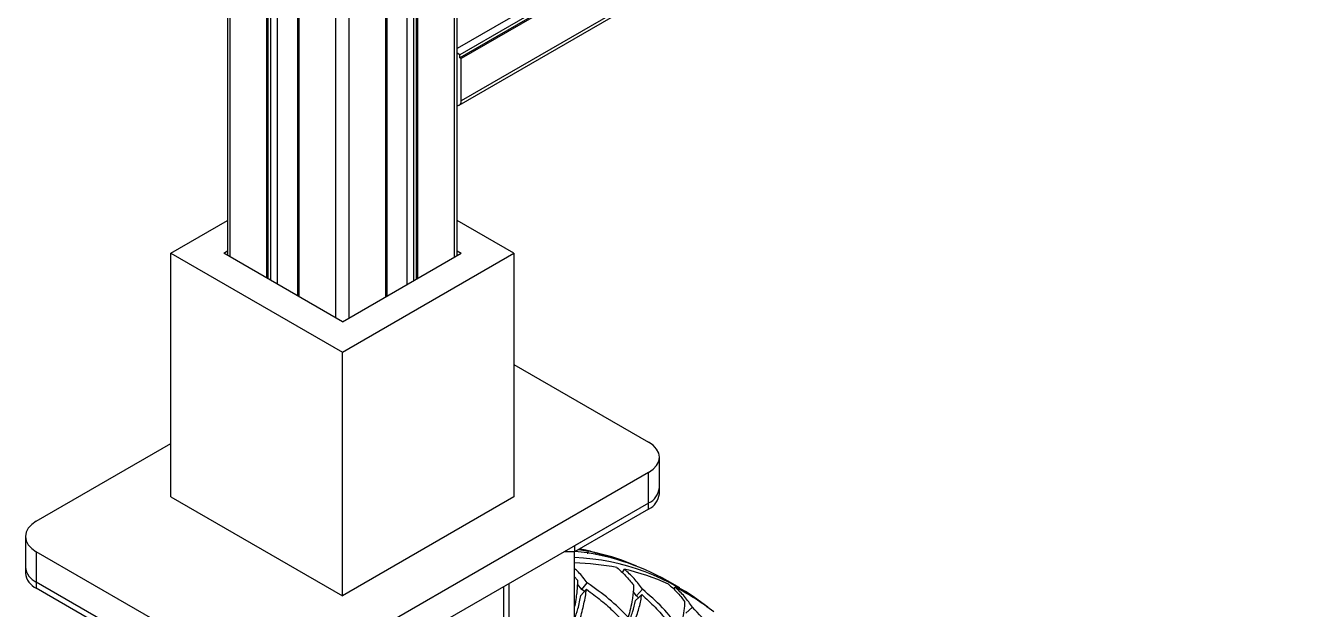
# Model space of a CAD drawing. Header units: millimetres. Extents: x 0 to 597, y 0 to 420.
# Drawn here: x 341.68 to 364.35, y 96.77 to 107.21 of the extents above; entities that cross this region are included whole.
import ezdxf

# ---------------------------------------------------------------- set-up
doc = ezdxf.new("R2010")
doc.units = ezdxf.units.MM

msp = doc.modelspace()

# ---------------------------------------------------------------- linework, layer by layer
at = {"color": 7, "linetype": 'Continuous', "lineweight": 25}
for p, q in [((345.287, 154.445), (345.287, 103.099)), ((345.991, 102.693), (345.991, 153.999)), ((346.015, 102.679), (346.015, 153.985)), ((346.062, 102.652), (346.062, 153.958)), ((346.18, 102.584), (346.18, 153.89)), ((346.542, 102.375), (346.542, 153.681)), ((346.566, 102.361), (346.566, 153.667)), ((349.391, 103.099), (349.391, 133.076)), ((348.664, 102.679), (348.664, 132.656)), ((348.687, 102.693), (348.687, 132.67)), ((348.499, 102.584), (348.499, 132.561)), ((348.617, 102.652), (348.617, 132.629)), ((348.112, 102.361), (348.112, 132.338)), ((348.136, 102.375), (348.136, 132.351)), ((386.522, 128.231), (349.391, 106.796)), ((386.64, 128.163), (349.437, 106.686)), ((386.687, 128.136), (349.437, 106.631)), ((386.711, 128.122), (349.46, 106.618)), ((349.426, 105.785), (387.415, 127.715)), ((349.437, 106.686), (349.391, 106.712)), ((349.437, 106.631), (349.437, 106.686)), ((349.46, 106.618), (349.437, 106.631)), ((349.46, 105.861), (349.46, 106.618)), ((344.275, 103.139), (345.287, 103.723)), ((350.403, 103.139), (349.391, 103.723)), ((345.218, 103.139), (345.287, 103.179)), ((349.391, 103.179), (349.46, 103.139)), ((344.275, 98.784), (344.275, 103.139)), ((344.275, 103.139), (347.339, 101.37)), ((347.339, 101.915), (345.218, 103.139)), ((347.339, 101.37), (350.403, 103.139)), ((347.339, 101.915), (349.46, 103.139)), ((350.403, 103.139), (350.403, 98.784)), ((347.339, 97.016), (347.339, 101.37)), ((350.403, 101.152), (352.807, 99.764)), ((341.871, 98.349), (344.275, 99.737)), ((353.003, 98.948), (353.003, 99.492)), ((352.807, 99.22), (346.585, 95.628)), ((352.807, 98.675), (352.807, 99.22)), ((353.003, 98.839), (353.003, 98.948)), ((344.275, 98.784), (347.339, 97.016)), ((352.807, 98.675), (346.585, 95.083)), ((350.403, 98.784), (347.339, 97.016)), ((352.807, 98.675), (351.488, 97.913)), ((352.807, 98.567), (352.807, 98.675)), ((352.807, 98.567), (351.488, 97.805)), ((341.676, 98.077), (341.676, 97.533)), ((345.642, 95.628), (341.871, 97.805)), ((341.871, 97.805), (341.871, 97.26)), ((351.488, 97.805), (351.299, 97.805)), ((351.488, 97.913), (351.488, 97.805)), ((351.488, 95.477), (351.488, 97.805)), ((351.738, 97.813), (351.58, 97.858)), ((352.333, 97.65), (351.671, 97.84)), ((351.725, 97.77), (351.738, 97.813)), ((351.863, 97.756), (351.872, 97.785)), ((341.676, 97.533), (341.676, 97.424)), ((351.488, 97.357), (351.541, 97.298)), ((352.34, 97.431), (352.377, 97.493)), ((353.365, 97.157), (353.146, 97.283)), ((345.642, 95.083), (341.871, 97.26)), ((341.871, 97.26), (341.871, 97.151)), ((345.642, 94.974), (341.871, 97.151)), ((351.618, 97.131), (351.538, 97.228)), ((351.701, 97.133), (351.601, 97.025)), ((351.618, 97.131), (351.714, 97.247)), ((351.667, 97.096), (351.618, 97.131)), ((352.591, 97.019), (352.534, 97.092)), ((352.591, 97.019), (352.7, 97.133)), ((353.259, 97.136), (353.283, 97.17)), ((352.631, 96.983), (352.591, 97.019)), ((353.473, 96.704), (353.595, 96.814))]:
    msp.add_line(p, q, dxfattribs=at)
at = {"color": 8, "linetype": 'Continuous', "lineweight": 25}
for p, q in [((345.336, 103.071), (345.336, 154.377)), ((347.221, 101.983), (347.221, 153.289)), ((349.343, 103.071), (349.343, 133.048)), ((347.457, 101.983), (347.457, 131.96)), ((387.366, 127.744), (349.46, 105.861)), ((350.223, 86.275), (350.223, 97.183)), ((350.317, 86.992), (350.317, 97.238))]:
    msp.add_line(p, q, dxfattribs=at)
at = {"color": 7, "linetype": 'Continuous', "lineweight": 25, "flags": 128}
for points in [[(352.807, 99.22), (352.89, 99.278), (352.952, 99.345), (352.99, 99.417), (353.003, 99.492), (352.99, 99.567), (352.952, 99.639), (352.89, 99.706), (352.807, 99.764)], [(341.871, 98.349), (341.788, 98.291), (341.726, 98.224), (341.688, 98.152), (341.676, 98.077), (341.688, 98.002), (341.726, 97.93), (341.788, 97.863), (341.871, 97.805)], [(351.557, 97.845), (351.633, 97.832), (351.738, 97.813)], [(352.689, 97.038), (352.633, 96.985), (352.576, 96.931)]]:
    msp.add_lwpolyline(points, dxfattribs=at)
at = {"color": 7, "linetype": 'Continuous', "lineweight": 25}
for centre, radius, start, end in [((349.39, 105.849), 0.0719, 271.4663, 9.7117), ((352.669, 98.981), 0.335, 294.3762, 354.3048), ((352.669, 98.872), 0.335, 294.3762, 354.3048), ((351.07, 93.629), 4.203, 60.4032, 84.182), ((350.956, 93.778), 4.11, 66.4365, 77.1289), ((342.009, 97.566), 0.335, 185.6965, 245.6245), ((351.298, 93.569), 4.137, 51.6549, 87.3783), ((351.347, 92.922), 4.686, 78.9697, 88.2784), ((342.009, 97.457), 0.335, 185.6965, 245.6245), ((351.463, 93.494), 4.102, 65.5188, 77.1342), ((351.52, 93.631), 3.953, 51.6189, 63.5238)]:
    msp.add_arc(centre, radius, start, end, dxfattribs=at)
for points, knots in [([(351.613, 97.848), (351.626, 97.847), (351.714, 97.838), (351.799, 97.809), (351.872, 97.785)], [0, 0, 0, 0, 0.142914, 1, 1, 1, 1]), ([(351.714, 97.247), (351.663, 97.315), (351.593, 97.408), (351.51, 97.483), (351.488, 97.504)], [0, 0, 0, 0, 0.722788, 1, 1, 1, 1]), ([(352.243, 97.521), (352.296, 97.475), (352.402, 97.382), (352.494, 97.268), (352.54, 97.211)], [0, 0, 0, 0, 0.500363, 1, 1, 1, 1]), ([(351.541, 97.298), (351.54, 97.275), (351.538, 97.231), (351.534, 97.165), (351.528, 97.102), (351.521, 97.044), (351.51, 96.955), (351.497, 96.881), (351.488, 96.826)], [0, 0, 0, 0, 0.163562, 0.313413, 0.449638, 0.572298, 0.681461, 1, 1, 1, 1]), ([(352.7, 97.133), (352.652, 97.2), (352.554, 97.333), (352.436, 97.439), (352.377, 97.493)], [0, 0, 0, 0, 0.498255, 1, 1, 1, 1]), ([(351.488, 96.316), (351.52, 96.41), (351.588, 96.604), (351.66, 96.881), (351.687, 97.048), (351.701, 97.133)], [0, 0, 0, 0, 0.315966, 0.652581, 1, 1, 1, 1]), ([(351.701, 97.133), (351.788, 97.068), (351.961, 96.94), (352.196, 96.73), (352.336, 96.58), (352.406, 96.506)], [0, 0, 0, 0, 0.3393764, 0.6723356, 1, 1, 1, 1]), ([(352.446, 96.637), (352.334, 96.748), (352.111, 96.969), (351.846, 97.154), (351.714, 97.247)], [0, 0, 0, 0, 0.49957, 1, 1, 1, 1]), ([(352.54, 97.211), (352.54, 97.192), (352.539, 97.155), (352.535, 97.098), (352.529, 97.045), (352.523, 96.995), (352.51, 96.912), (352.488, 96.796), (352.459, 96.688), (352.446, 96.637)], [0, 0, 0, 0, 0.120107, 0.230139, 0.330169, 0.420237, 0.500394, 0.76472, 1, 1, 1, 1]), ([(353.365, 96.441), (353.265, 96.565), (353.067, 96.814), (352.823, 97.027), (352.7, 97.133)], [0, 0, 0, 0, 0.499581, 1, 1, 1, 1]), ([(353.163, 97.227), (353.215, 97.181), (353.318, 97.088), (353.406, 96.975), (353.449, 96.918)], [0, 0, 0, 0, 0.50036, 1, 1, 1, 1]), ([(353.595, 96.814), (353.549, 96.88), (353.456, 97.011), (353.341, 97.117), (353.283, 97.17)], [0, 0, 0, 0, 0.498255, 1, 1, 1, 1]), ([(351.488, 96.592), (351.508, 96.657), (351.558, 96.812), (351.585, 96.947), (351.601, 97.025)], [0, 0, 0, 0, 0.417292, 1, 1, 1, 1]), ([(351.97, 95.464), (352.037, 95.562), (352.17, 95.759), (352.333, 96.046), (352.468, 96.322), (352.573, 96.581), (352.65, 96.825), (352.676, 96.966), (352.689, 97.038)], [0, 0, 0, 0, 0.16604, 0.333056, 0.499186, 0.663302, 0.828992, 1, 1, 1, 1]), ([(352.256, 96.12), (352.283, 96.17), (352.357, 96.304), (352.446, 96.509), (352.53, 96.735), (352.56, 96.865), (352.576, 96.931)], [0, 0, 0, 0, 0.161689, 0.43678, 0.71415, 1, 1, 1, 1]), ([(352.689, 97.038), (352.769, 96.964), (352.928, 96.817), (353.14, 96.579), (353.263, 96.412), (353.324, 96.33)], [0, 0, 0, 0, 0.339383, 0.67234, 1, 1, 1, 1]), ([(353.449, 96.918), (353.45, 96.903), (353.451, 96.873), (353.448, 96.827), (353.444, 96.784), (353.439, 96.742), (353.428, 96.674), (353.407, 96.577), (353.378, 96.485), (353.365, 96.441)], [0, 0, 0, 0, 0.120105, 0.230141, 0.330167, 0.420234, 0.500395, 0.764721, 1, 1, 1, 1]), ([(354.187, 96.049), (354.101, 96.185), (353.928, 96.457), (353.706, 96.695), (353.595, 96.814)], [0, 0, 0, 0, 0.499575, 1, 1, 1, 1])]:
    msp.add_open_spline(points, degree=3, knots=knots, dxfattribs=at)

doc.saveas('drawing.dxf')
